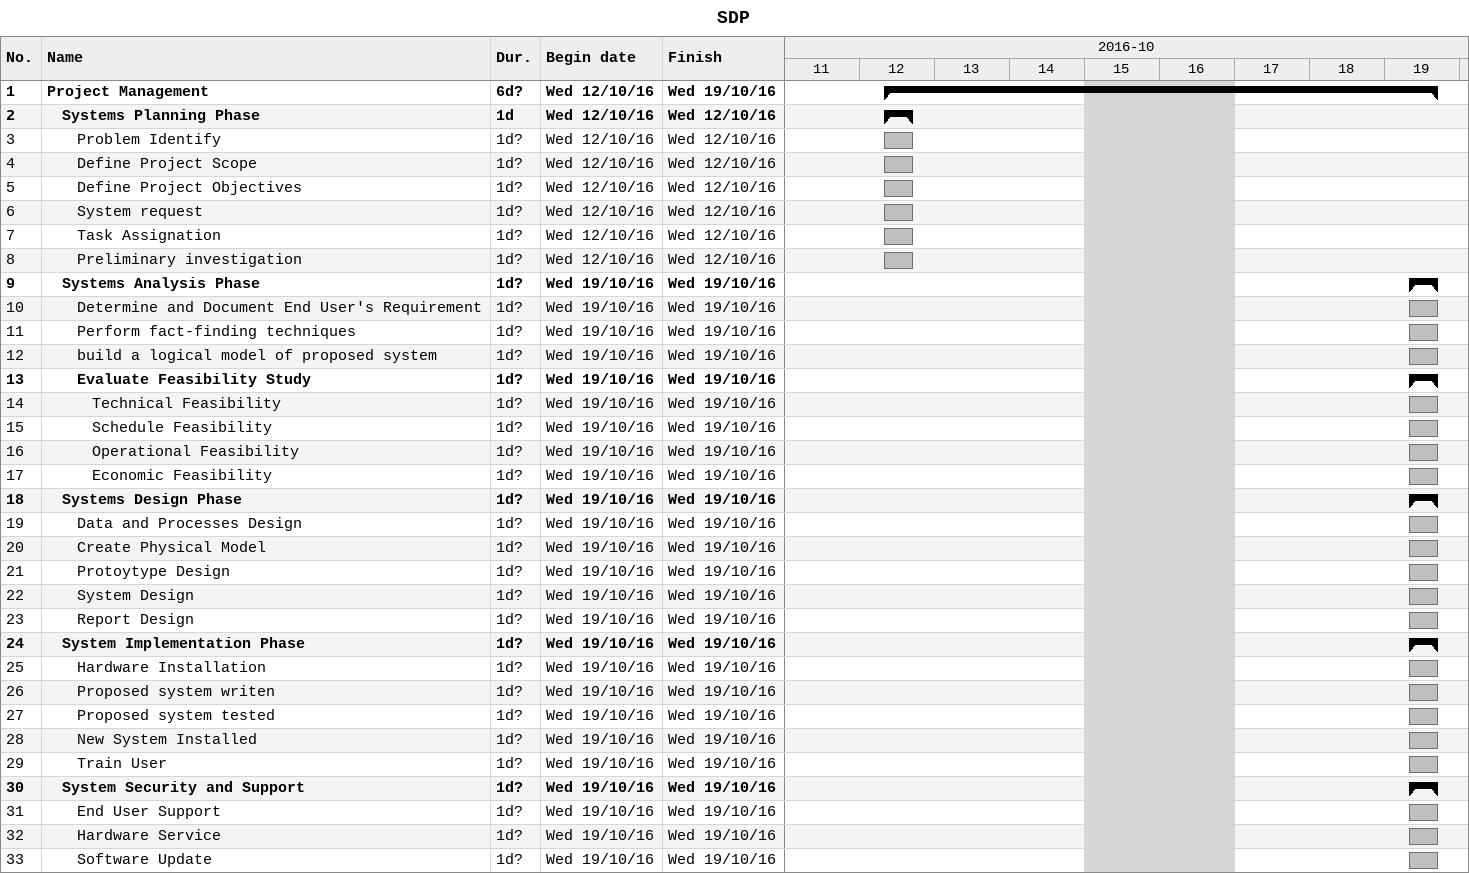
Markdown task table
SDP

| ID | Level | Task | Duration | Start | Finish |
|---|---|---|---|---|---|
| 1 | 1 | **Project Management** | 6d? | 2016-10-12 | 2016-10-19 |
| 2 | 2 | **Systems Planning Phase** | 1d | 2016-10-12 | 2016-10-12 |
| 3 | 3 | Problem Identify | 1d? | 2016-10-12 | 2016-10-12 |
| 4 | 3 | Define Project Scope | 1d? | 2016-10-12 | 2016-10-12 |
| 5 | 3 | Define Project Objectives | 1d? | 2016-10-12 | 2016-10-12 |
| 6 | 3 | System request | 1d? | 2016-10-12 | 2016-10-12 |
| 7 | 3 | Task Assignation | 1d? | 2016-10-12 | 2016-10-12 |
| 8 | 3 | Preliminary investigation | 1d? | 2016-10-12 | 2016-10-12 |
| 9 | 2 | **Systems Analysis Phase** | 1d? | 2016-10-19 | 2016-10-19 |
| 10 | 3 | Determine and Document End User's Requirement | 1d? | 2016-10-19 | 2016-10-19 |
| 11 | 3 | Perform fact-finding techniques | 1d? | 2016-10-19 | 2016-10-19 |
| 12 | 3 | build a logical model of proposed system | 1d? | 2016-10-19 | 2016-10-19 |
| 13 | 3 | **Evaluate Feasibility Study** | 1d? | 2016-10-19 | 2016-10-19 |
| 14 | 4 | Technical Feasibility | 1d? | 2016-10-19 | 2016-10-19 |
| 15 | 4 | Schedule Feasibility | 1d? | 2016-10-19 | 2016-10-19 |
| 16 | 4 | Operational Feasibility | 1d? | 2016-10-19 | 2016-10-19 |
| 17 | 4 | Economic Feasibility | 1d? | 2016-10-19 | 2016-10-19 |
| 18 | 2 | **Systems Design Phase** | 1d? | 2016-10-19 | 2016-10-19 |
| 19 | 3 | Data and Processes Design | 1d? | 2016-10-19 | 2016-10-19 |
| 20 | 3 | Create Physical Model | 1d? | 2016-10-19 | 2016-10-19 |
| 21 | 3 | Protoytype Design | 1d? | 2016-10-19 | 2016-10-19 |
| 22 | 3 | System Design | 1d? | 2016-10-19 | 2016-10-19 |
| 23 | 3 | Report Design | 1d? | 2016-10-19 | 2016-10-19 |
| 24 | 2 | **System Implementation Phase** | 1d? | 2016-10-19 | 2016-10-19 |
| 25 | 3 | Hardware Installation | 1d? | 2016-10-19 | 2016-10-19 |
| 26 | 3 | Proposed system writen | 1d? | 2016-10-19 | 2016-10-19 |
| 27 | 3 | Proposed system tested | 1d? | 2016-10-19 | 2016-10-19 |
| 28 | 3 | New System Installed | 1d? | 2016-10-19 | 2016-10-19 |
| 29 | 3 | Train User | 1d? | 2016-10-19 | 2016-10-19 |
| 30 | 2 | **System Security and Support** | 1d? | 2016-10-19 | 2016-10-19 |
| 31 | 3 | End User Support | 1d? | 2016-10-19 | 2016-10-19 |
| 32 | 3 | Hardware Service | 1d? | 2016-10-19 | 2016-10-19 |
| 33 | 3 | Software Update | 1d? | 2016-10-19 | 2016-10-19 |
